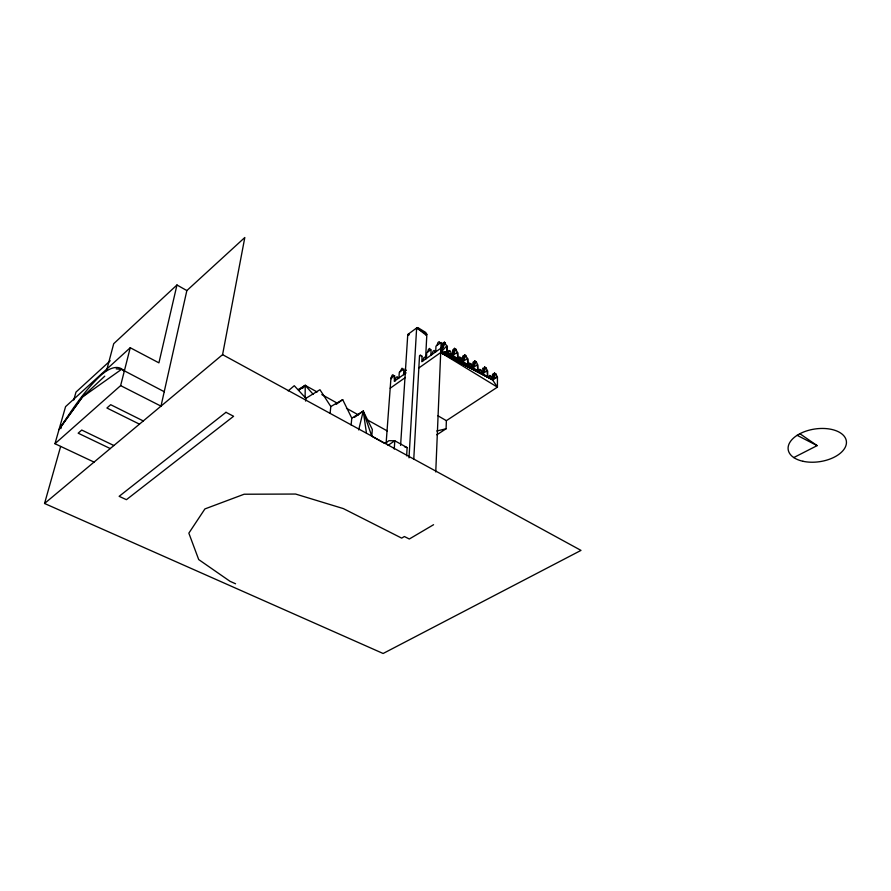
<?xml version="1.0" encoding="UTF-8"?>
<svg xmlns="http://www.w3.org/2000/svg" width="891" height="891" viewBox="0 0 891 891"><rect width="100%" height="100%" fill="white"/><g stroke="black" fill="none" stroke-linecap="round" stroke-linejoin="round"><path stroke-width="1.34" d="M418.837 367.983L440.7 352.546L497.423 387.151L492.523 379.822L493.425 374.643L494.494 373.051L495.819 373.864L497.445 377.116L497.423 387.151L446.38 420.663L446.09 428.783L436.846 434.797M497.445 377.116L492.523 379.822L447.182 352.056L446.736 345.908L444.397 342.166L440.7 352.546L492.523 379.822L492.556 374.109L493.425 374.643M445.266 342.701L440.7 352.546L487.644 376.837L487.7 371.124L485.918 367.76L484.626 366.969L482.788 373.864L440.7 352.546L444.397 342.166L443.083 343.67L441.869 348.804L440.878 348.203L421.799 361.735L422.1 356.01L421.398 356.511L420.496 354.997L419.527 355.698L413.769 459.021M305.123 397.497L305.234 385.38L317.129 391.984M440.7 352.546L462.785 361.612L463.632 356.311L464.734 354.707L468.02 359.006L467.886 364.742L440.7 352.546L462.151 361.223L460.925 357.803L458.453 358.962L440.7 352.546L468.555 365.143L469.524 363.082L471.083 364.04L472.263 367.415L440.7 352.546L457.818 358.572L457.985 352.836L457.25 352.379L452.684 355.431L440.7 352.546L477.81 370.812L477.899 365.087L476.217 361.779L474.792 360.9L473.633 362.459L472.965 367.849L440.7 352.546L446.736 345.908L447.393 346.321L447.182 352.056L440.7 352.546L491.977 379.488L490.83 376.158L489.66 375.445L488.424 377.316L440.7 352.546L450.49 351.399L451.96 354.986L440.7 352.546L478.556 371.269L480.951 370.099L482.165 373.485M435.755 471.952L441.112 342.456L435.966 346.131L435.71 351.867M441.869 348.804L442.103 343.057L443.083 343.67M430.843 355.32L431.11 349.584L426.722 352.713L426.433 358.438M425.564 359.151L426.845 334.248L416.643 327.966L407.766 334.504L400.594 445.411M409.002 457.84L416.643 327.966M406.63 455.836L407.131 447.605L394.813 440.789L388.944 440.689L384.801 443.462L371.759 436.189L363.25 411.141L351.789 418.124L351.121 424.94M407.766 334.504L408.702 335.072L408.769 334.002M403.567 374.666L403.946 368.963L399.302 372.271L398.912 377.962M394.245 449.042L394.813 440.789L388.042 445.3M371.759 436.189L372.327 429.473L363.25 411.141L354.273 417.467M408.702 335.072L408.813 333.724M330.06 413.391L330.828 406.552L319.947 389.712L305.914 398.322L305.568 401.061M453.597 350.13L452.684 355.431L455.947 349.283L454.432 348.348L453.597 350.13L452.873 349.684L452.684 355.431L454.432 348.348M222.583 354.651L580.999 550.393L383.119 653.493L44.55 503.482L222.583 354.651L244.813 237.507L186.854 290.577L160.993 406.14L120.63 385.614L54.964 443.718L94.056 462.095M186.854 290.577L176.964 284.986L158.921 362.849L130.242 347.735L65.578 406.641L54.964 443.718M358.672 429.93L363.25 411.141L366.424 432.881M120.63 385.614L130.242 347.735M474.792 360.9L472.965 367.849L477.298 364.72L477.81 370.812M106.586 370.545L113.714 343.692L176.964 284.986M484.626 366.969L482.788 373.864L486.931 370.645L487.644 376.837M60.855 428.638L61.668 425.631L82.384 397.063L104.77 376.169M44.55 503.482L60.644 446.469M73.741 400.059L75.991 392.096L110.239 360.732M464.734 354.707L462.785 361.612L467.341 358.594L467.886 364.742M496.688 376.648L492.523 379.822L494.494 373.051M395.003 380.735L396.027 377.539L397.197 376.704L398.143 378.508M404.18 374.231L405.294 370.946L406.374 370.177M427.557 352.123L428.56 349.239L429.729 348.403L430.398 350.096M436.969 345.407L437.993 342.489L439.207 341.632L440.076 343.191M422.557 361.189L423.76 357.814L424.795 357.079L425.787 358.906M431.845 354.607L433.048 351.21L434.207 350.397L435.053 352.335M399.925 371.825L402.03 368.195L403.022 369.62M485.918 367.76L482.788 373.864L482.855 368.139L483.635 368.618M458.453 358.962L459.511 356.935L460.925 357.803M466.004 355.487L462.785 361.612L462.93 355.877L463.632 356.311M476.217 361.779L472.965 367.849L473.076 362.125L473.633 362.459M492.523 379.822L495.819 373.864M478.556 371.269L479.726 369.342L480.951 370.099M59.006 429.596C71.235 410.963 83.464 391.929 99.669 376.436C105.728 370.6 117.1 362.682 124.294 371.168M61.668 425.631L82.384 397.063L121.532 369.353L164.356 391.773M447.538 352.279L448.964 350.464L450.49 351.399M302.495 388.409L305.234 385.38L313.22 394.357M288.205 390.859L294.264 385.714L305.914 398.322M298.63 390.303L305.234 385.38L298.262 389.512M298.563 390.291L305.234 385.38M425.887 334.938L425.931 332.577L417.756 327.543L417.69 328.623L425.887 334.938L426.845 334.248M336.23 404.325L342.69 399.658L351.789 418.124M406.118 372.861L394.267 381.259L394.68 375.568L390.937 378.241L386.148 442.938L386.85 443.039M390.191 388.22L405.394 377.483M433.572 524.71L409.314 539.01L404.391 536.516L401.663 538.119L343.347 508.594L295.589 494.048L244.145 494.227L204.908 508.928L188.847 533.152L198.704 559.57L229.989 581.288L235.547 583.772M330.828 406.552L342.69 399.658M793.758 457.562L817.136 445.623L799.895 433.717M488.424 377.316L490.83 376.158M468.555 365.143L471.083 364.04M436.768 430.988L446.09 428.783M116.186 368.874L121.532 369.353M404.514 446.725L407.131 447.605M110.25 448.563L78.163 433.182L81.738 430.052L113.881 445.522M139.453 424.149L106.92 408.011L110.696 404.703L143.284 420.942M797.144 435.309L817.136 445.623M321.829 394.59L335.929 402.42M346.488 408.29L358.472 414.95M366.869 419.605L387.251 430.932M438.016 415.83L446.38 420.663M391.684 378.675L390.937 378.241L392.107 375.289L392.931 374.699L393.822 376.18M455.947 349.283L457.25 352.379L457.818 358.572M394.245 377.84L395.236 380.747M225.98 412.31L119.138 496.332L126.422 499.684L233.598 416.275L225.98 412.31M802.98 461.282A29.403 16.517 -8.4 0 0 846.45 442.203A29.403 16.517 -8.4 0 0 802.357 432.536A29.403 16.517 -8.4 0 0 802.98 461.282"/></g></svg>
